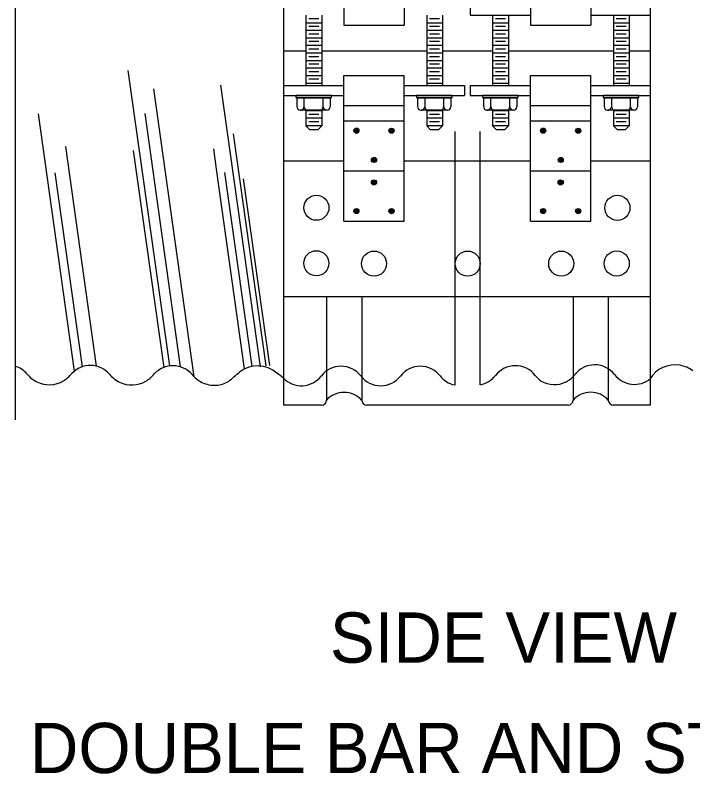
# Model space of a CAD drawing. Extents: x -894 to 866, y -472 to 714.
# Drawn here: x 139.1 to 274, y 89.7 to 240.7 of the extents above; entities that cross this region are included whole.
import ezdxf

# ---------------------------------------------------------------- set-up
doc = ezdxf.new("R2010")
doc.units = 0
doc.layers.add('57 Undefined', color=7, linetype='Continuous')
doc.layers.add('60 Nongeo Data', color=7, linetype='Continuous')

msp = doc.modelspace()

# ---------------------------------------------------------------- linework, layer by layer
at = {"layer": '60 Nongeo Data'}
for p, q in [((192.51, 304.77), (192.51, 181.96)), ((265.51, 304.77), (265.51, 163.05)), ((204.51, 267.65), (204.51, 238.65)), ((216.51, 267.65), (216.51, 238.65)), ((241.67, 267.65), (241.67, 238.65)), ((253.67, 267.65), (253.67, 238.65)), ((139.1, 246.81), (139.1, 181.96)), ((229.67, 242.65), (229.67, 240.65)), ((196.98, 240.65), (196.98, 226.65)), ((200.12, 240.65), (200.12, 226.65)), ((221.02, 240.65), (221.02, 226.65)), ((221.02, 240.65), (221.02, 226.65)), ((224.16, 240.65), (224.16, 226.65)), ((229.67, 240.65), (241.67, 240.65)), ((234.14, 240.65), (234.14, 226.65)), ((234.14, 240.65), (234.14, 226.65)), ((234.14, 240.65), (234.14, 226.65)), ((237.28, 240.65), (237.28, 226.65)), ((253.67, 240.65), (265.51, 240.65)), ((258.18, 240.65), (258.18, 226.65)), ((258.18, 240.65), (258.18, 226.65)), ((258.18, 240.65), (258.18, 226.65)), ((261.32, 240.65), (261.32, 226.65)), ((196.98, 239.15), (200.12, 239.15)), ((199.53, 239.89), (197.54, 239.89)), ((204.51, 238.65), (216.51, 238.65)), ((221.02, 239.15), (224.16, 239.15)), ((223.57, 239.89), (221.58, 239.89)), ((234.14, 239.15), (237.28, 239.15)), ((236.69, 239.89), (234.71, 239.89)), ((241.67, 238.65), (253.67, 238.65)), ((258.18, 239.15), (261.32, 239.15)), ((260.73, 239.89), (258.75, 239.89)), ((196.98, 237.65), (200.12, 237.65)), ((199.53, 238.39), (197.54, 238.39)), ((221.02, 237.65), (224.16, 237.65)), ((223.57, 238.39), (221.58, 238.39)), ((234.14, 237.65), (237.28, 237.65)), ((236.69, 238.39), (234.71, 238.39)), ((258.18, 237.65), (261.32, 237.65)), ((260.73, 238.39), (258.75, 238.39)), ((196.98, 236.15), (200.12, 236.15)), ((199.53, 236.89), (197.54, 236.89)), ((221.02, 236.15), (224.16, 236.15)), ((223.57, 236.89), (221.58, 236.89)), ((234.14, 236.15), (237.28, 236.15)), ((236.69, 236.89), (234.71, 236.89)), ((258.18, 236.15), (261.32, 236.15)), ((260.73, 236.89), (258.75, 236.89)), ((196.98, 234.65), (200.12, 234.65)), ((199.53, 235.39), (197.54, 235.39)), ((221.02, 234.65), (224.16, 234.65)), ((223.57, 235.39), (221.58, 235.39)), ((234.14, 234.65), (237.28, 234.65)), ((236.69, 235.39), (234.71, 235.39)), ((258.18, 234.65), (261.32, 234.65)), ((260.73, 235.39), (258.75, 235.39)), ((192.51, 233.55), (196.98, 233.55)), ((196.98, 233.15), (200.12, 233.15)), ((199.53, 233.89), (197.54, 233.89)), ((200.12, 233.55), (221.02, 233.55)), ((221.02, 233.15), (224.16, 233.15)), ((223.57, 233.89), (221.58, 233.89)), ((224.16, 233.55), (234.14, 233.55)), ((234.14, 233.15), (237.28, 233.15)), ((236.69, 233.89), (234.71, 233.89)), ((237.28, 233.55), (258.18, 233.55)), ((258.18, 233.15), (261.32, 233.15)), ((260.73, 233.89), (258.75, 233.89)), ((261.32, 233.55), (265.51, 233.55)), ((196.98, 231.65), (200.12, 231.65)), ((199.53, 232.39), (197.54, 232.39)), ((221.02, 231.65), (224.16, 231.65)), ((223.57, 232.39), (221.58, 232.39)), ((234.14, 231.65), (237.28, 231.65)), ((236.69, 232.39), (234.71, 232.39)), ((258.18, 231.65), (261.32, 231.65)), ((260.73, 232.39), (258.75, 232.39)), ((161.52, 229.63), (169.78, 170.83)), ((196.98, 230.15), (200.12, 230.15)), ((199.53, 230.89), (197.54, 230.89)), ((221.02, 230.15), (224.16, 230.15)), ((223.57, 230.89), (221.58, 230.89)), ((234.14, 230.15), (237.28, 230.15)), ((236.69, 230.89), (234.71, 230.89)), ((258.18, 230.15), (261.32, 230.15)), ((260.73, 230.89), (258.75, 230.89)), ((196.98, 228.65), (200.12, 228.65)), ((199.53, 229.39), (197.54, 229.39)), ((204.51, 228.65), (216.51, 228.65)), ((204.51, 199.65), (204.51, 228.65)), ((216.51, 199.65), (216.51, 228.65)), ((221.02, 228.65), (224.16, 228.65)), ((223.57, 229.39), (221.58, 229.39)), ((234.14, 228.65), (237.28, 228.65)), ((236.69, 229.39), (234.71, 229.39)), ((241.67, 228.65), (253.67, 228.65)), ((241.67, 199.65), (241.67, 228.65)), ((253.67, 199.65), (253.67, 228.65)), ((258.18, 228.65), (261.32, 228.65)), ((260.73, 229.39), (258.75, 229.39)), ((179.98, 226.71), (187.85, 170.68)), ((192.51, 226.65), (204.51, 226.65)), ((196.98, 227.15), (200.12, 227.15)), ((199.53, 227.89), (197.54, 227.89)), ((216.51, 226.65), (228.51, 226.65)), ((221.02, 227.15), (224.16, 227.15)), ((223.57, 227.89), (221.58, 227.89)), ((228.51, 226.65), (228.51, 224.65)), ((229.67, 226.65), (241.67, 226.65)), ((229.67, 226.65), (229.67, 224.65)), ((234.14, 227.15), (237.28, 227.15)), ((236.69, 227.89), (234.71, 227.89)), ((253.67, 226.65), (265.51, 226.65)), ((258.18, 227.15), (261.32, 227.15)), ((260.73, 227.89), (258.75, 227.89)), ((166.62, 225.99), (174.68, 168.65)), ((192.51, 224.65), (204.51, 224.65)), ((194.97, 224.65), (194.97, 224.29)), ((202.04, 224.65), (194.97, 224.65)), ((194.97, 224.29), (202.04, 224.29)), ((201.81, 224.12), (195.15, 224.12)), ((195.15, 224.12), (195.15, 222.45)), ((196.58, 224.12), (196.58, 222.35)), ((197.2, 224.18), (197.21, 224.18)), ((200.39, 222.45), (200.39, 224.12)), ((201.81, 224.12), (201.81, 222.41)), ((202.03, 224.11), (202.04, 224.11)), ((202.04, 224.29), (202.04, 224.65)), ((216.51, 224.65), (228.51, 224.65)), ((219.01, 224.65), (219.01, 224.29)), ((226.08, 224.65), (219.01, 224.65)), ((219.01, 224.29), (226.08, 224.29)), ((225.85, 224.12), (219.19, 224.12)), ((219.19, 224.12), (219.19, 222.44)), ((220.62, 224.12), (220.62, 222.35)), ((221.24, 224.18), (221.25, 224.18)), ((224.43, 222.45), (224.43, 224.12)), ((225.85, 224.12), (225.85, 222.41)), ((226.07, 224.11), (226.08, 224.11)), ((226.08, 224.29), (226.08, 224.65)), ((229.67, 224.65), (241.67, 224.65)), ((232.13, 224.65), (232.13, 224.29)), ((239.2, 224.65), (232.13, 224.65)), ((232.13, 224.29), (239.2, 224.29)), ((238.97, 224.12), (232.32, 224.12)), ((232.32, 224.12), (232.32, 222.44)), ((233.74, 224.12), (233.74, 222.35)), ((234.37, 224.18), (234.38, 224.18)), ((237.55, 222.45), (237.55, 224.12)), ((238.97, 224.12), (238.97, 222.41)), ((239.2, 224.29), (239.2, 224.65)), ((239.2, 224.11), (239.2, 224.11)), ((253.67, 224.65), (265.51, 224.65)), ((256.17, 224.65), (256.17, 224.29)), ((263.24, 224.65), (256.17, 224.65)), ((256.17, 224.29), (263.24, 224.29)), ((263.01, 224.12), (256.36, 224.12)), ((256.36, 224.12), (256.36, 222.44)), ((257.78, 224.12), (257.78, 222.35)), ((258.41, 224.18), (258.42, 224.18)), ((261.59, 222.45), (261.59, 224.12)), ((263.01, 224.12), (263.01, 222.41)), ((263.24, 224.29), (263.24, 224.65)), ((263.24, 224.11), (263.24, 224.11)), ((204.51, 222.65), (216.51, 222.65)), ((241.67, 222.65), (253.67, 222.65)), ((143.65, 221.01), (150.84, 169.78)), ((164.87, 221.1), (171.96, 170.66)), ((201.12, 221.74), (195.86, 221.74)), ((200.12, 221.64), (196.98, 221.64)), ((196.98, 221.64), (196.98, 218.64)), ((199.53, 220.88), (197.54, 220.88)), ((200.12, 221.64), (200.12, 218.64)), ((225.16, 221.74), (219.9, 221.74)), ((221.02, 221.64), (221.02, 219.51)), ((224.16, 221.64), (221.02, 221.64)), ((221.02, 221.64), (221.02, 218.64)), ((223.57, 220.88), (221.58, 220.88)), ((224.16, 221.64), (224.16, 218.64)), ((238.29, 221.74), (233.02, 221.74)), ((237.28, 221.64), (234.14, 221.64)), ((234.14, 221.64), (234.14, 219.51)), ((237.28, 221.64), (234.14, 221.64)), ((234.14, 221.64), (234.14, 218.64)), ((236.69, 220.88), (234.71, 220.88)), ((237.28, 221.64), (237.28, 218.64)), ((262.33, 221.74), (257.06, 221.74)), ((258.18, 221.64), (258.18, 219.51)), ((261.32, 221.64), (258.18, 221.64)), ((258.18, 221.64), (258.18, 219.51)), ((261.32, 221.64), (258.18, 221.64)), ((258.18, 221.64), (258.18, 218.64)), ((260.73, 220.88), (258.75, 220.88)), ((261.32, 221.64), (261.32, 218.64)), ((200.12, 220.14), (196.98, 220.14)), ((199.53, 219.4), (197.54, 219.4)), ((204.51, 219.65), (216.51, 219.65)), ((224.16, 220.14), (221.02, 220.14)), ((223.57, 219.4), (221.58, 219.4)), ((237.28, 220.14), (234.14, 220.14)), ((236.69, 219.4), (234.71, 219.4)), ((241.67, 219.65), (253.67, 219.65)), ((261.32, 220.14), (258.18, 220.14)), ((260.73, 219.4), (258.75, 219.4)), ((197.76, 217.86), (196.98, 218.64)), ((200.12, 218.64), (196.98, 218.64)), ((200.12, 218.64), (196.98, 218.64)), ((200.12, 218.64), (196.98, 218.64)), ((199.34, 217.86), (197.76, 217.86)), ((200.12, 218.64), (199.34, 217.86)), ((221.8, 217.85), (221.02, 218.64)), ((224.16, 218.64), (221.02, 218.64)), ((224.16, 218.64), (221.02, 218.64)), ((224.16, 218.64), (221.02, 218.64)), ((223.38, 217.85), (221.8, 217.85)), ((224.16, 218.64), (223.38, 217.85)), ((226.61, 217.49), (226.61, 167.02)), ((231.61, 217.49), (231.61, 167.08)), ((234.93, 217.85), (234.14, 218.64)), ((237.28, 218.64), (234.14, 218.64)), ((237.28, 218.64), (234.14, 218.64)), ((237.28, 218.64), (234.14, 218.64)), ((236.5, 217.85), (234.93, 217.85)), ((237.28, 218.64), (236.5, 217.85)), ((258.97, 217.85), (258.18, 218.64)), ((261.32, 218.64), (258.18, 218.64)), ((261.32, 218.64), (258.18, 218.64)), ((261.32, 218.64), (258.18, 218.64)), ((260.54, 217.85), (258.97, 217.85)), ((261.32, 218.64), (260.54, 217.85)), ((182.48, 217.04), (188.97, 170.84)), ((149.09, 214.48), (155.23, 170.8)), ((162.59, 213.71), (168.66, 170.53)), ((178.54, 214.06), (179.12, 209.98)), ((192.51, 211.65), (204.51, 211.65)), ((216.51, 211.65), (241.67, 211.65)), ((253.67, 211.65), (265.51, 211.65)), ((179.12, 209.98), (184.7, 170.24)), ((147, 209.3), (152.43, 170.67)), ((180.78, 209.33), (186.2, 170.75)), ((204.51, 209.65), (216.51, 209.65)), ((241.67, 209.65), (253.67, 209.65)), ((184.47, 208.11), (189.69, 170.94)), ((204.51, 199.65), (216.51, 199.65)), ((241.67, 199.65), (253.67, 199.65)), ((265.51, 184.62), (192.51, 184.62)), ((201.07, 184.62), (201.07, 164.05)), ((208.07, 184.62), (208.07, 164.05)), ((250.17, 184.62), (250.17, 164.05)), ((257.17, 184.62), (257.17, 164.05)), ((139.1, 181.96), (139.1, 160.08)), ((192.51, 181.96), (192.51, 163.05)), ((200.07, 163.05), (192.51, 163.05)), ((230.58, 163.05), (209.07, 163.05)), ((249.17, 163.05), (230.58, 163.05)), ((265.51, 163.05), (258.17, 163.05))]:
    msp.add_line(p, q, dxfattribs=at)
for centre, radius in [((207.02, 217.66), 0.513), ((207.02, 217.66), 0.451), ((207.02, 217.66), 0.39), ((207.02, 217.66), 0.328), ((207.02, 217.66), 0.267), ((207.02, 217.66), 0.205), ((207.02, 217.66), 0.144), ((207.02, 217.66), 0.0615), ((214.02, 217.65), 0.513), ((214.02, 217.65), 0.451), ((214.02, 217.65), 0.39), ((214.02, 217.65), 0.328), ((214.02, 217.65), 0.267), ((214.02, 217.65), 0.205), ((214.02, 217.65), 0.144), ((214.02, 217.65), 0.0615), ((244.19, 217.66), 0.513), ((244.19, 217.66), 0.451), ((244.19, 217.66), 0.39), ((244.19, 217.66), 0.328), ((244.19, 217.66), 0.267), ((244.19, 217.66), 0.205), ((244.19, 217.66), 0.144), ((244.19, 217.66), 0.0615), ((251.18, 217.65), 0.513), ((251.18, 217.65), 0.451), ((251.18, 217.65), 0.39), ((251.18, 217.65), 0.328), ((251.18, 217.65), 0.267), ((251.18, 217.65), 0.205), ((251.18, 217.65), 0.144), ((251.18, 217.65), 0.0615), ((210.53, 211.84), 0.513), ((210.53, 211.84), 0.451), ((210.53, 211.84), 0.39), ((210.53, 211.84), 0.328), ((210.53, 211.84), 0.267), ((210.53, 211.84), 0.205), ((210.53, 211.84), 0.144), ((210.53, 211.84), 0.0615), ((247.7, 211.84), 0.513), ((247.7, 211.84), 0.451), ((247.7, 211.84), 0.39), ((247.7, 211.84), 0.328), ((247.7, 211.84), 0.267), ((247.7, 211.84), 0.205), ((247.7, 211.84), 0.144), ((247.7, 211.84), 0.0615), ((210.52, 207.37), 0.513), ((210.52, 207.37), 0.451), ((210.52, 207.37), 0.39), ((210.52, 207.37), 0.328), ((210.52, 207.37), 0.267), ((210.52, 207.37), 0.205), ((210.52, 207.37), 0.144), ((210.52, 207.37), 0.0615), ((247.68, 207.37), 0.513), ((247.68, 207.37), 0.451), ((247.68, 207.37), 0.39), ((247.68, 207.37), 0.328), ((247.68, 207.37), 0.267), ((247.68, 207.37), 0.205), ((247.68, 207.37), 0.144), ((247.68, 207.37), 0.0615), ((199.06, 202.32), 2.5), ((258.98, 202.3), 2.5), ((207.02, 201.66), 0.513), ((207.02, 201.66), 0.451), ((207.02, 201.66), 0.39), ((207.02, 201.66), 0.328), ((207.02, 201.66), 0.267), ((207.02, 201.66), 0.205), ((207.02, 201.66), 0.144), ((207.02, 201.66), 0.0615), ((214.02, 201.65), 0.513), ((214.02, 201.65), 0.451), ((214.02, 201.65), 0.39), ((214.02, 201.65), 0.328), ((214.02, 201.65), 0.267), ((214.02, 201.65), 0.205), ((214.02, 201.65), 0.144), ((214.02, 201.65), 0.0615), ((244.18, 201.66), 0.513), ((244.18, 201.66), 0.451), ((244.18, 201.66), 0.39), ((244.18, 201.66), 0.328), ((244.18, 201.66), 0.267), ((244.18, 201.66), 0.205), ((244.18, 201.66), 0.144), ((244.18, 201.66), 0.0615), ((251.18, 201.65), 0.513), ((251.18, 201.65), 0.451), ((251.18, 201.65), 0.39), ((251.18, 201.65), 0.328), ((251.18, 201.65), 0.267), ((251.18, 201.65), 0.205), ((251.18, 201.65), 0.144), ((251.18, 201.65), 0.0615), ((199.04, 191.27), 2.5), ((210.53, 191.21), 2.5), ((229.17, 191.21), 2.5), ((247.8, 191.21), 2.5), ((258.85, 191.23), 2.5)]:
    msp.add_circle(centre, radius, dxfattribs=at)
for centre, radius, start, end in [((195.87, 222.45), 0.713, 180.7224, 351.7875), ((197.3, 222.46), 0.713, 180.4996, 268.1024), ((199.67, 222.45), 0.713, 272.9268, 0.3985), ((201.1, 222.45), 0.713, 184.8049, 356.3828), ((219.91, 222.45), 0.713, 180.7224, 351.7875), ((221.34, 222.46), 0.713, 180.4996, 268.1024), ((223.71, 222.45), 0.713, 272.9268, 0.3985), ((225.14, 222.45), 0.713, 184.8049, 356.3828), ((233.03, 222.45), 0.713, 180.7224, 351.7875), ((234.47, 222.46), 0.713, 180.4996, 268.1024), ((236.84, 222.45), 0.713, 272.9268, 0.3985), ((238.26, 222.45), 0.713, 184.8049, 356.3828), ((257.07, 222.45), 0.713, 180.7224, 351.7875), ((258.51, 222.46), 0.713, 180.4996, 268.1024), ((260.88, 222.45), 0.713, 272.9268, 0.3985), ((262.3, 222.45), 0.713, 184.8049, 356.3828), ((137.63, 165.94), 5.05, 41.0977, 73.249), ((154.06, 165.89), 5.05, 41.0977, 137.124), ((170.49, 165.83), 5.05, 41.0977, 137.124), ((187.33, 164.98), 5.88, 49.036, 127.0455), ((203.97, 165.79), 4.99, 37.8698, 142.5539), ((219.77, 165.79), 4.99, 37.8698, 142.5539), ((238.67, 165.9), 4.99, 37.8698, 142.5539), ((254.47, 166.07), 4.99, 37.8698, 142.5539), ((270.46, 165.17), 5.88, 80.116, 149.0144), ((270.46, 165.17), 5.88, 52.9553, 80.116), ((145.73, 172.6), 5.44, 217.8698, 244.8747), ((145.86, 172.77), 5.66, 300.1226, 322.5539), ((162.16, 172.55), 5.44, 217.8698, 244.8747), ((162.29, 172.71), 5.66, 299.9616, 322.5539), ((178.59, 172.49), 5.44, 217.8698, 244.8747), ((132.26, 227.16), 77.2, 309.695, 311.8731), ((178.22, 151.55), 22.09, 49.6685, 54.0221), ((262.38, 172.16), 4.99, 217.4461, 309.5972), ((145.88, 172.69), 5.59, 243.81, 300.3417), ((162.32, 172.64), 5.59, 243.81, 300.1108), ((178.74, 172.58), 5.59, 273.8011, 300.3417), ((196.06, 171.89), 4.99, 224.6456, 322.1303), ((211.87, 171.89), 4.99, 217.4461, 322.1302), ((227.68, 171.89), 4.99, 217.4461, 255.9497), ((230.76, 172), 4.99, 280.8514, 322.1302), ((248.57, 174.15), 7.91, 221.0279, 233.1856), ((246.43, 172.25), 5.13, 239.6583, 296.19), ((246.57, 172.16), 4.99, 295.1253, 322.1302), ((178.74, 172.58), 5.59, 243.81, 273.8011), ((204.57, 160.82), 4.76, 42.7097, 137.2903), ((253.67, 160.89), 4.72, 42.0919, 137.9081), ((200.07, 164.05), 1, 270, 0), ((209.07, 164.05), 1, 180, 270), ((249.17, 164.05), 1, 270, 0), ((258.17, 164.05), 1, 180, 270)]:
    msp.add_arc(centre, radius, start, end, dxfattribs=at)

# ---------------------------------------------------------------- texts
at = {"layer": '57 Undefined'}
for s, p in [('SIDE VIEW', (201.74, 111.78)), ('DOUBLE BAR AND STRAP', (142.01, 89.8))]:
    msp.add_text(s, height=10, dxfattribs=at).set_placement(p)

doc.saveas('drawing.dxf')
